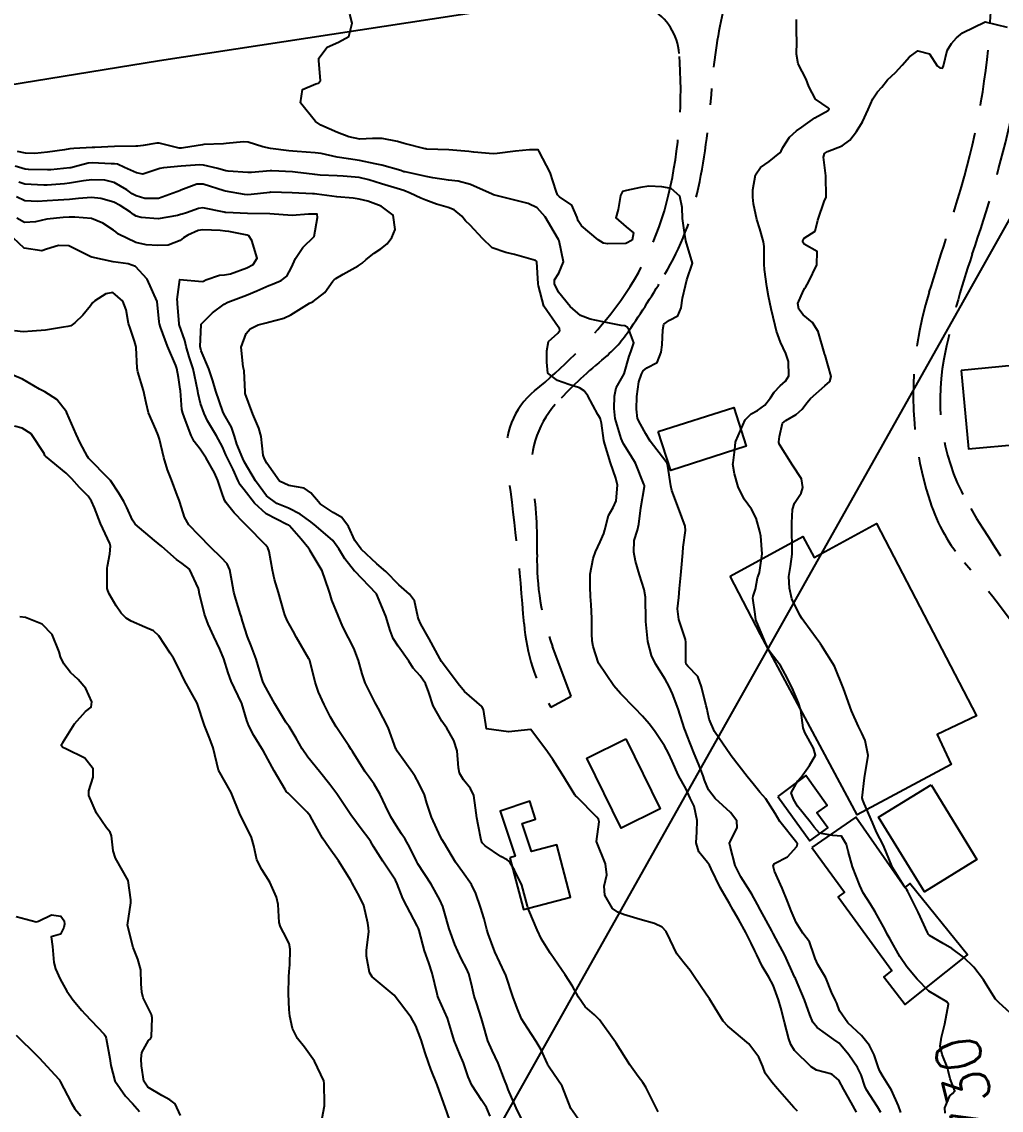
# Model space of a CAD drawing. Header units: metres. Extents: x 298520 to 308411, y 7433745 to 7450750.
# Drawn here: x 302261.6 to 302349.6, y 7441263.2 to 7441360.9 of the extents above; entities that cross this region are included whole.
import ezdxf
from ezdxf.enums import TextEntityAlignment as Align

# ---------------------------------------------------------------- set-up
doc = ezdxf.new("R2010")
doc.units = ezdxf.units.M
doc.header["$LTSCALE"] = 10
doc.linetypes.add('CONTINUO', pattern=[0])
doc.linetypes.add('DASHED', pattern=[0.75, 0.5, -0.25])
for name, color, linetype in [('Cotas', 45, 'Continuous'), ('Curvas de Nivel 1m', 11, 'Continuous'), ('Curvas de Nivel 5m', 15, 'Continuous'), ('Edificações', 30, 'Continuous'), ('TEXTO', 45, 'Continuous'), ('Vias Primárias', 230, 'Continuous'), ('Vias Secundárias', 230, 'DASHED')]:
    doc.layers.add(name, color=color, linetype=linetype)
doc.styles.add('Style-STANDARD', font='STANDARD.shx')

msp = doc.modelspace()

# ---------------------------------------------------------------- linework, layer by layer
at = {"layer": 'Curvas de Nivel 1m', "flags": 128}
for points, elevation in [([(302340.544, 7441263.034), (302340.329, 7441263.649), (302339.699, 7441265.043), (302338.975, 7441266.229), (302338.676, 7441266.75), (302338.551, 7441267.056), (302338.139, 7441268.207), (302337.72, 7441269.069), (302337.016, 7441269.955), (302335.793, 7441271.092), (302335.044, 7441272.174), (302334.791, 7441272.844), (302334.675, 7441273.106), (302334.321, 7441273.854), (302333.814, 7441275.119), (302333.555, 7441275.59), (302333.095, 7441276.318), (302332.849, 7441276.872), (302332.776, 7441277.125), (302332.339, 7441278.356), (302331.76, 7441279.14), (302331.137, 7441280.083), (302330.707, 7441281.154), (302330.409, 7441281.909), (302329.903, 7441283.163), (302329.196, 7441284.701), (302329.076, 7441285.172), (302329.205, 7441285.38), (302330.376, 7441285.994), (302331.221, 7441286.913), (302331.277, 7441287.149), (302331.265, 7441287.191), (302331.224, 7441287.244), (302329.683, 7441289.166), (302329.254, 7441289.886), (302328.422, 7441291.183), (302327.882, 7441291.794), (302327.286, 7441292.532), (302326.762, 7441293.205), (302325.311, 7441295.068), (302325.207, 7441295.221), (302324.927, 7441295.615), (302323.828, 7441297.235), (302323.354, 7441298.345), (302323.187, 7441299.068), (302323.154, 7441299.243), (302323.078, 7441299.533), (302322.666, 7441301.251), (302322.319, 7441302.173), (302321.411, 7441303.103), (302321.278, 7441303.271), (302321.231, 7441303.456), (302321.25, 7441305.272), (302321.201, 7441305.507), (302320.612, 7441307.279), (302320.508, 7441308.244), (302320.612, 7441309.279), (302320.692, 7441310.081), (302320.799, 7441311.277), (302320.857, 7441311.939), (302320.969, 7441313.276), (302321.019, 7441313.794), (302321.221, 7441315.273), (302321.171, 7441315.661), (302320.596, 7441317.28), (302319.998, 7441318.887), (302319.892, 7441319.287), (302319.63, 7441321.068), (302319.569, 7441321.291), (302319.465, 7441321.462), (302318.052, 7441323.306), (302317.659, 7441323.967), (302317.164, 7441324.814), (302316.898, 7441325.322), (302316.822, 7441326.187), (302316.835, 7441327.323), (302317.028, 7441328.632), (302317.265, 7441329.317), (302317.416, 7441329.626), (302317.731, 7441329.871), (302318.679, 7441330.361), (302319.037, 7441331.297), (302319.107, 7441331.949), (302319.175, 7441333.296), (302319.284, 7441333.788), (302319.782, 7441334.162), (302320.516, 7441334.553), (302320.814, 7441335.28), (302320.941, 7441336.144), (302321.209, 7441337.276), (302321.332, 7441337.771), (302321.843, 7441339.27), (302321.243, 7441341.276), (302321.121, 7441342.031), (302320.945, 7441343.279), (302320.92, 7441344.262), (302320.712, 7441345.282), (302319.923, 7441345.995), (302319.079, 7441346.145), (302317.926, 7441346.176), (302317.184, 7441346.061), (302315.92, 7441345.811), (302315.561, 7441345.701), (302315.372, 7441345.345), (302315.159, 7441344.089), (302314.953, 7441343.349), (302315.885, 7441342.53), (302316.542, 7441341.992), (302316.415, 7441341.332), (302315.869, 7441341.047), (302314.217, 7441341.007), (302313.869, 7441341.066), (302313.39, 7441341.365), (302311.885, 7441342.617), (302311.589, 7441343.083), (302311.489, 7441343.386), (302311.004, 7441344.493), (302309.911, 7441345.233), (302309.732, 7441345.412), (302309.602, 7441345.729), (302309.075, 7441347.419), (302308.093, 7441349.297), (302308.01, 7441349.43), (302307.963, 7441349.462), (302307.201, 7441349.441), (302305.962, 7441349.332), (302304.318, 7441349.118), (302303.959, 7441349.105), (302302.215, 7441349.243), (302301.961, 7441349.282), (302301.766, 7441349.308), (302299.962, 7441349.444), (302297.992, 7441349.52), (302297.963, 7441349.525), (302297.94, 7441349.528), (302297.85, 7441349.552), (302295.97, 7441350.033), (302295.363, 7441350.195), (302293.976, 7441350.479), (302293.119, 7441350.466), (302291.975, 7441350.411), (302290.982, 7441350.631), (302289.983, 7441351.007), (302288.481, 7441351.665), (302287.996, 7441351.982), (302286.667, 7441353.683), (302286.83, 7441354.877), (302288.03, 7441355.382), (302288.256, 7441355.442), (302288.439, 7441355.666), (302288.292, 7441357.435), (302288.31, 7441357.668), (302289.054, 7441358.679), (302290.077, 7441359.104), (302291.003, 7441359.636), (302291.292, 7441360.83), (302291.09, 7441361.635)], 729), ([(302351.037, 7441271.345), (302349.336, 7441272.927), (302349.056, 7441273.226), (302348.373, 7441274.247), (302347.953, 7441274.947), (302347.09, 7441276.088), (302346.186, 7441276.969), (302345.111, 7441277.772), (302344.34, 7441278.217), (302343.122, 7441278.92), (302343.035, 7441279.011), (302342.933, 7441279.204), (302342.092, 7441281.021), (302341.171, 7441282.874), (302341.083, 7441283.031), (302340.847, 7441283.363), (302339.81, 7441285.044), (302339.214, 7441286.484), (302338.968, 7441287.054), (302338.375, 7441288.204), (302338.01, 7441289.068), (302337.268, 7441290.775), (302337.124, 7441291.081), (302337.069, 7441291.288), (302337.293, 7441293.08), (302337.625, 7441295.075), (302337.333, 7441296.43), (302337.038, 7441297.083), (302336.751, 7441297.684), (302336.111, 7441299.093), (302335.393, 7441301.1), (302334.58, 7441303.108), (302333.431, 7441304.973), (302333.369, 7441305.057), (302333.326, 7441305.122), (302332.99, 7441305.577), (302331.841, 7441307.144), (302331.678, 7441307.359), (302331.468, 7441307.675), (302330.772, 7441309.157), (302330.544, 7441310.113), (302330.496, 7441311.16), (302330.644, 7441312.037), (302330.801, 7441313.157), (302330.804, 7441313.894), (302330.755, 7441315.158), (302330.748, 7441315.975), (302330.834, 7441317.157), (302330.998, 7441317.747), (302331.598, 7441318.639), (302331.759, 7441319.148), (302331.615, 7441319.926), (302330.835, 7441321.158), (302329.651, 7441323.007), (302329.601, 7441323.171), (302329.598, 7441323.226), (302329.658, 7441323.709), (302329.936, 7441324.902), (302330.237, 7441325.164), (302331.143, 7441325.693), (302331.688, 7441326.183), (302332.108, 7441326.733), (302332.432, 7441327.139), (302333.714, 7441328.271), (302334.177, 7441328.656), (302334.297, 7441329.114), (302333.742, 7441331.016), (302333.715, 7441331.093), (302333.706, 7441331.121), (302333.691, 7441331.173), (302333.124, 7441333.13), (302332.607, 7441333.964), (302331.788, 7441334.644), (302331.377, 7441335.154), (302331.292, 7441335.664), (302331.818, 7441336.836), (302331.94, 7441337.029), (302332.015, 7441337.147), (302332.261, 7441337.577), (302332.995, 7441339.133), (302333.046, 7441340.323), (302331.861, 7441340.971), (302331.756, 7441341.151), (302331.743, 7441341.273), (302331.868, 7441341.514), (302332.863, 7441342.15), (302333.091, 7441343.132), (302333.699, 7441344.912), (302333.823, 7441345.121), (302333.84, 7441345.195), (302333.804, 7441347.122), (302333.617, 7441348.783), (302333.699, 7441349.124), (302333.965, 7441349.305), (302335.27, 7441349.807), (302335.975, 7441350.323), (302336.575, 7441351.091), (302337.106, 7441351.974), (302337.616, 7441353.076), (302338.022, 7441354.023), (302338.45, 7441354.644), (302338.843, 7441355.062), (302339.361, 7441355.739), (302340.053, 7441356.399), (302340.377, 7441356.728), (302340.652, 7441357.044), (302341.317, 7441357.791), (302342.076, 7441358.352), (302343.113, 7441358.054), (302343.821, 7441357.004), (302344.06, 7441356.809), (302344.276, 7441356.782), (302344.374, 7441356.997), (302344.713, 7441358.357), (302345.081, 7441358.99), (302345.558, 7441359.516), (302346.093, 7441359.951), (302348.103, 7441360.95), (302350.098, 7441360.457)], 731), ([(302338.743, 7441263.053), (302338.441, 7441263.557), (302337.475, 7441265.072), (302337.307, 7441265.416), (302336.976, 7441266.41), (302336.657, 7441267.083), (302335.883, 7441268.202), (302335.173, 7441269.098), (302335.005, 7441269.254), (302334.527, 7441269.591), (302333.026, 7441270.663), (302332.647, 7441271.134), (302332.371, 7441271.805), (302331.894, 7441273.142), (302331.081, 7441275.055), (302331.039, 7441275.15), (302331.008, 7441275.226), (302330.146, 7441277.16), (302329.122, 7441279.043), (302329.076, 7441279.124), (302329.05, 7441279.171), (302328.951, 7441279.347), (302327.946, 7441281.188), (302327.674, 7441281.709), (302327.167, 7441282.634), (302326.825, 7441283.203), (302326.195, 7441284.202), (302325.687, 7441285.215), (302325.22, 7441286.933), (302325.173, 7441287.221), (302325.177, 7441287.267), (302325.224, 7441287.368), (302325.861, 7441288.589), (302325.833, 7441289.214), (302325.254, 7441289.976), (302323.876, 7441291.234), (302323.281, 7441292.018), (302322.917, 7441292.874), (302322.792, 7441293.248), (302322.396, 7441294.346), (302321.998, 7441295.26), (302321.338, 7441296.936), (302321.211, 7441297.271), (302321.137, 7441297.48), (302320.547, 7441299.278), (302320.049, 7441300.617), (302319.761, 7441301.286), (302319.4, 7441301.948), (302318.87, 7441302.758), (302318.53, 7441303.299), (302318.176, 7441304.058), (302317.832, 7441305.306), (302317.655, 7441307.113), (302317.65, 7441307.308), (302317.636, 7441309.154), (302317.627, 7441309.309), (302317.493, 7441309.982), (302317.081, 7441311.316), (302316.735, 7441312.532), (302316.592, 7441313.324), (302316.617, 7441314.398), (302316.902, 7441315.32), (302317.032, 7441315.846), (302317.209, 7441317.316), (302317.525, 7441319.234), (302317.526, 7441319.311), (302317.487, 7441319.43), (302316.723, 7441321.324), (302316.322, 7441322.012), (302315.65, 7441323.05), (302315.522, 7441323.341), (302315.452, 7441323.545), (302314.896, 7441325.348), (302314.798, 7441326.237), (302314.85, 7441327.349), (302314.981, 7441328.077), (302315.723, 7441329.34), (302316.151, 7441330.93), (302316.322, 7441331.331), (302316.569, 7441332.136), (302316.132, 7441333.335), (302315.982, 7441333.544), (302315.776, 7441333.655), (302315.43, 7441333.69), (302313.78, 7441334.02), (302312.649, 7441334.245), (302311.785, 7441334.593), (302310.858, 7441335.399), (302309.812, 7441336.661), (302309.454, 7441337.414), (302309.451, 7441337.79), (302309.833, 7441338.373), (302310.275, 7441339.404), (302309.871, 7441341.289), (302309.813, 7441341.411), (302309.729, 7441341.557), (302308.608, 7441343.423), (302307.901, 7441344.238), (302307.106, 7441344.643), (302305.908, 7441344.94), (302303.966, 7441345.426), (302303.913, 7441345.447), (302303.849, 7441345.481), (302301.925, 7441346.339), (302300.822, 7441346.624), (302299.931, 7441346.742), (302298.545, 7441346.933), (302297.935, 7441347.047), (302296.055, 7441347.465), (302295.942, 7441347.49), (302295.654, 7441347.583), (302293.948, 7441348.072), (302293.354, 7441348.201), (302291.952, 7441348.486), (302290.956, 7441348.638), (302289.954, 7441348.802), (302288.502, 7441349.12), (302287.958, 7441349.194), (302286.352, 7441349.293), (302285.959, 7441349.326), (302285.621, 7441349.357), (302283.961, 7441349.558), (302283.285, 7441349.727), (302281.969, 7441350.139), (302281.546, 7441350.17), (302279.967, 7441350.015), (302279.739, 7441349.999), (302277.965, 7441349.927), (302277.844, 7441349.912), (302277.289, 7441349.797), (302276.146, 7441349.623), (302275.961, 7441349.601), (302275.757, 7441349.61), (302274.799, 7441349.827), (302273.966, 7441350.037), (302273.76, 7441350.048), (302272.537, 7441349.854), (302272.045, 7441349.776), (302271.962, 7441349.775), (302271.879, 7441349.778), (302269.961, 7441349.745), (302268.195, 7441349.673), (302267.96, 7441349.665), (302266.306, 7441349.58), (302265.959, 7441349.533), (302265.48, 7441349.459), (302263.956, 7441349.252), (302262.808, 7441349.118), (302261.955, 7441349.157), (302261.26, 7441349.294)], 728), ([(302336.567, 7441263.084), (302336.084, 7441263.95), (302335.423, 7441265.095), (302334.971, 7441265.934), (302334.34, 7441266.473), (302332.98, 7441266.839), (302332.482, 7441267.135), (302330.998, 7441268.612), (302330.665, 7441269.153), (302330.499, 7441269.667), (302330.105, 7441271.159), (302329.771, 7441272.438), (302329.56, 7441273.165), (302329.073, 7441274.477), (302328.701, 7441275.176), (302328.096, 7441276.188), (302327.609, 7441277.192), (302327.452, 7441277.54), (302327.113, 7441278.254), (302326.625, 7441279.205), (302326.016, 7441280.335), (302325.506, 7441281.216), (302325.159, 7441281.789), (302324.338, 7441283.228), (302323.514, 7441284.921), (302323.363, 7441285.238), (302323.205, 7441285.489), (302322.399, 7441286.437), (302322.166, 7441287.256), (302322.223, 7441288.246), (302322.262, 7441289.255), (302321.992, 7441290.529), (302321.637, 7441291.265), (302321.523, 7441291.514), (302321.281, 7441292.057), (302320.602, 7441293.277), (302320.011, 7441294.578), (302319.682, 7441295.286), (302319.323, 7441295.942), (302318.437, 7441297.304), (302317.965, 7441297.927), (302317.356, 7441298.62), (302316.659, 7441299.327), (302315.383, 7441300.654), (302314.791, 7441301.346), (302313.413, 7441303.36), (302312.934, 7441304.873), (302312.838, 7441305.369), (302312.807, 7441306.005), (302312.812, 7441307.37), (302312.74, 7441308.636), (302312.687, 7441309.372), (302312.646, 7441310.223), (302312.664, 7441311.373), (302312.918, 7441312.761), (302313.136, 7441313.366), (302313.542, 7441314.258), (302313.886, 7441315.02), (302313.987, 7441315.356), (302314.308, 7441316.616), (302314.722, 7441317.349), (302314.994, 7441317.941), (302315.113, 7441319.345), (302314.97, 7441319.989), (302314.476, 7441321.352), (302313.967, 7441323.04), (302313.899, 7441323.358), (302313.668, 7441324.905), (302313.59, 7441325.279), (302313.548, 7441325.362), (302313.347, 7441325.696), (302312.451, 7441327.379), (302312.13, 7441327.806), (302311.71, 7441328.087), (302310.739, 7441328.374), (302309.716, 7441328.75), (302308.872, 7441329.419), (302308.767, 7441330.39), (302308.759, 7441331.42), (302308.922, 7441332.258), (302309.769, 7441332.991), (302309.936, 7441333.243), (302309.893, 7441333.409), (302309.775, 7441333.577), (302308.512, 7441335.423), (302308.012, 7441337.236), (302307.997, 7441337.428), (302307.866, 7441339.406), (302307.865, 7441339.43), (302307.844, 7441339.471), (302307.76, 7441339.515), (302305.852, 7441340.071), (302305.096, 7441340.226), (302303.861, 7441340.664), (302302.982, 7441341.489), (302301.885, 7441342.683), (302301.475, 7441343.093), (302301.141, 7441343.511), (302300.441, 7441344.065), (302299.9, 7441344.265), (302298.872, 7441344.572), (302297.907, 7441344.923), (302297.468, 7441345.116), (302296.502, 7441345.571), (302295.916, 7441345.793), (302295.622, 7441345.879), (302293.925, 7441346.385), (302292.776, 7441346.766), (302291.933, 7441346.969), (302290.486, 7441347.09), (302289.935, 7441347.113), (302288.42, 7441347.181), (302287.936, 7441347.227), (302286.18, 7441347.447), (302285.94, 7441347.467), (302284.095, 7441347.564), (302283.941, 7441347.562), (302282.259, 7441347.416), (302281.938, 7441347.407), (302280.168, 7441347.538), (302279.94, 7441347.581), (302279.224, 7441347.777), (302277.946, 7441348.084), (302277.631, 7441348.108), (302275.945, 7441347.994), (302274.355, 7441347.834), (302274.019, 7441347.762), (302273.941, 7441347.732), (302272.511, 7441347.277), (302271.936, 7441347.377), (302270.843, 7441347.877), (302270.212, 7441348.152), (302269.946, 7441348.184), (302269.649, 7441348.19), (302267.947, 7441348.278), (302267.605, 7441348.254), (302266.375, 7441347.926), (302266.033, 7441347.838), (302265.941, 7441347.821), (302264.236, 7441347.658), (302263.938, 7441347.646), (302262.243, 7441347.672), (302261.939, 7441347.715), (302261.035, 7441347.994)], 727), ([(302331.272, 7441263.147), (302330.938, 7441263.495), (302329.488, 7441265.165), (302328.969, 7441265.765), (302328.373, 7441266.576), (302328.164, 7441267.182), (302327.803, 7441268), (302327.002, 7441269.091), (302326.9, 7441269.201), (302325.026, 7441270.779), (302324.605, 7441271.224), (302323.873, 7441272.403), (302323.363, 7441273.237), (302323.059, 7441273.675), (302321.991, 7441275.256), (302321.625, 7441275.799), (302321.095, 7441276.454), (302320.425, 7441277.277), (302319.852, 7441278.546), (302319.476, 7441279.286), (302319.129, 7441279.687), (302318.429, 7441280.005), (302317.139, 7441280.367), (302315.662, 7441280.818), (302315.148, 7441281.013), (302314.653, 7441281.345), (302313.981, 7441282.535), (302313.922, 7441283.353), (302314.16, 7441284.379), (302314.03, 7441285.352), (302313.223, 7441287.36), (302313.466, 7441289.132), (302313.391, 7441289.359), (302313.246, 7441289.552), (302311.454, 7441291.387), (302311.355, 7441291.47), (302311.275, 7441291.565), (302310.146, 7441293.401), (302309.312, 7441294.713), (302308.821, 7441295.415), (302307.343, 7441297.43), (302305.34, 7441297.197), (302303.343, 7441297.48), (302303.093, 7441299.217), (302302.937, 7441299.486), (302301.383, 7441300.816), (302300.795, 7441301.516), (302299.412, 7441303.396), (302299.318, 7441303.531), (302299.158, 7441303.792), (302298.192, 7441305.543), (302297.456, 7441306.886), (302297.253, 7441307.346), (302297.202, 7441307.554), (302296.873, 7441308.955), (302296.429, 7441309.566), (302295.495, 7441310.391), (302294.302, 7441311.592), (302293.52, 7441312.301), (302292.099, 7441313.614), (302291.544, 7441314.37), (302290.951, 7441315.629), (302290.379, 7441316.446), (302289.576, 7441316.911), (302288.425, 7441317.662), (302287.593, 7441318.665), (302286.988, 7441319.07), (302285.599, 7441319.33), (302284.78, 7441319.708), (302283.627, 7441321.319), (302283.431, 7441321.722), (302283.314, 7441322.046), (302283.131, 7441323.725), (302282.916, 7441324.472), (302282.382, 7441325.733), (302281.701, 7441327.585), (302281.683, 7441327.74), (302281.598, 7441329.618), (302281.575, 7441329.742), (302281.493, 7441329.977), (302281.325, 7441331.746), (302281.765, 7441332.979), (302282.133, 7441333.373), (302282.843, 7441333.729), (302283.563, 7441333.934), (302283.776, 7441333.983), (302285.145, 7441334.34), (302285.782, 7441334.635), (302287.461, 7441335.675), (302287.682, 7441335.784), (302287.795, 7441335.841), (302288.836, 7441336.631), (302289.571, 7441337.653), (302289.681, 7441337.794), (302289.825, 7441337.904), (302290.481, 7441338.292), (302291.837, 7441339.043), (302292.181, 7441339.275), (302292.547, 7441339.613), (302293.27, 7441340.187), (302293.857, 7441340.565), (302294.437, 7441341.022), (302294.867, 7441341.59), (302295.155, 7441342.312), (302294.986, 7441343.589), (302293.901, 7441344.408), (302292.688, 7441344.829), (302291.907, 7441345.027), (302291.384, 7441345.104), (302289.909, 7441345.237), (302288.112, 7441345.467), (302287.911, 7441345.488), (302287.733, 7441345.494), (302285.912, 7441345.601), (302283.991, 7441345.64), (302283.912, 7441345.636), (302282.213, 7441345.434), (302281.91, 7441345.423), (302281.614, 7441345.449), (302279.913, 7441345.742), (302279.811, 7441345.771), (302277.922, 7441346.369), (302277.343, 7441346.374), (302275.913, 7441345.836), (302275.897, 7441345.826), (302275.867, 7441345.811), (302273.905, 7441345.079), (302272.677, 7441345.08), (302271.907, 7441345.317), (302271.551, 7441345.507), (302271.059, 7441345.873), (302269.922, 7441346.527), (302269.087, 7441346.737), (302267.926, 7441346.753), (302267.181, 7441346.66), (302265.921, 7441346.452), (302265.459, 7441346.397), (302263.918, 7441346.276), (302263.612, 7441346.269), (302261.919, 7441346.38), (302261.361, 7441346.549)], 726), ([(302311.748, 7441262.205), (302310.933, 7441263.39), (302310.148, 7441265.398), (302308.98, 7441267.099), (302308.869, 7441267.299), (302308.823, 7441267.412), (302308.252, 7441268.677), (302307.822, 7441269.428), (302307.02, 7441270.597), (302306.503, 7441271.445), (302306.098, 7441272.394), (302305.73, 7441273.453), (302305.081, 7441275.354), (302305.041, 7441275.46), (302305.008, 7441275.536), (302304.101, 7441277.47), (302303.507, 7441279.088), (302303.389, 7441279.477), (302303.137, 7441280.424), (302302.818, 7441281.485), (302302.386, 7441282.712), (302302.002, 7441283.498), (302301.19, 7441284.652), (302300.567, 7441285.516), (302299.567, 7441287.179), (302299.358, 7441287.529), (302299.225, 7441287.77), (302298.407, 7441289.538), (302297.994, 7441290.81), (302297.773, 7441291.545), (302297.283, 7441292.593), (302296.937, 7441293.203), (302296.706, 7441293.559), (302295.322, 7441295.486), (302295.262, 7441295.581), (302295.213, 7441295.692), (302294.517, 7441297.588), (302293.633, 7441299.325), (302293.474, 7441299.599), (302293.366, 7441299.803), (302292.465, 7441301.614), (302292.195, 7441302.412), (302291.867, 7441303.623), (302291.429, 7441304.72), (302290.97, 7441305.635), (302290.468, 7441306.625), (302290.025, 7441307.644), (302289.477, 7441309.035), (302289.274, 7441309.652), (302289.203, 7441309.937), (302288.602, 7441311.659), (302287.531, 7441313.471), (302287.457, 7441313.596), (302287.409, 7441313.672), (302286.716, 7441314.512), (302285.669, 7441315.698), (302285.614, 7441315.75), (302285.564, 7441315.773), (302285.439, 7441315.826), (302283.574, 7441316.791), (302282.535, 7441317.73), (302281.595, 7441318.923), (302281.243, 7441319.389), (302281.06, 7441319.748), (302280.61, 7441320.763), (302280.103, 7441321.763), (302279.957, 7441322.086), (302279.643, 7441322.804), (302279.112, 7441323.775), (302278.318, 7441325.139), (302277.994, 7441325.787), (302277.692, 7441326.683), (302277.481, 7441327.574), (302277.434, 7441327.794), (302277.145, 7441329.226), (302277.012, 7441329.801), (302276.667, 7441330.878), (302276.392, 7441331.81), (302276.269, 7441332.323), (302275.772, 7441333.774), (302275.762, 7441333.82), (302275.625, 7441335.646), (302275.605, 7441335.813), (302275.597, 7441336.012), (302275.823, 7441337.81), (302277.82, 7441337.627), (302277.942, 7441337.668), (302278.165, 7441337.787), (302279.395, 7441338.206), (302279.827, 7441338.221), (302280.378, 7441338.311), (302281.834, 7441338.858), (302282.409, 7441339.162), (302282.751, 7441339.731), (302282.286, 7441341.317), (302282.03, 7441341.738), (302281.874, 7441341.804), (302280.218, 7441342.107), (302279.877, 7441342.155), (302279.451, 7441342.201), (302277.878, 7441342.266), (302277.471, 7441342.2), (302276.528, 7441341.803), (302276.139, 7441341.538), (302275.866, 7441341.325), (302274.782, 7441340.903), (302273.858, 7441340.874), (302272.792, 7441340.918), (302271.862, 7441341.119), (302270.32, 7441341.883), (302270.065, 7441342.078), (302269.876, 7441342.241), (302268.911, 7441342.871), (302267.887, 7441343.302), (302266.392, 7441343.42), (302265.888, 7441343.41), (302265.338, 7441343.389), (302263.886, 7441343.226), (302262.859, 7441342.995), (302261.882, 7441342.921), (302261.2, 7441343.304)], 724), ([(302306.915, 7441261.614), (302306.021, 7441263.449), (302305.306, 7441265.108), (302305.167, 7441265.458), (302304.968, 7441265.986), (302304.386, 7441267.466), (302303.863, 7441268.603), (302303.485, 7441269.475), (302303.027, 7441271.069), (302302.917, 7441271.482), (302302.453, 7441272.895), (302302.255, 7441273.492), (302302.004, 7441274.561), (302301.759, 7441275.5), (302301.55, 7441275.965), (302301.096, 7441276.818), (302300.768, 7441277.513), (302300.51, 7441278.115), (302300.009, 7441279.521), (302299.547, 7441281.126), (302299.422, 7441281.527), (302299.159, 7441282.144), (302298.371, 7441283.538), (302297.2, 7441285.347), (302297.091, 7441285.552), (302296.482, 7441286.828), (302296.049, 7441287.568), (302295.723, 7441288.067), (302295.235, 7441288.806), (302294.764, 7441289.585), (302294.272, 7441290.576), (302293.794, 7441291.595), (302293.282, 7441292.502), (302292.821, 7441293.14), (302292.46, 7441293.612), (302291.32, 7441295.443), (302291.215, 7441295.631), (302291, 7441295.96), (302289.866, 7441297.645), (302289.352, 7441298.52), (302288.771, 7441299.656), (302288.267, 7441300.774), (302287.972, 7441301.664), (302287.478, 7441303.604), (302287.456, 7441303.67), (302287.414, 7441303.749), (302286.305, 7441305.687), (302285.994, 7441306.237), (302285.458, 7441307.193), (302285.245, 7441307.702), (302285.163, 7441308.006), (302284.691, 7441309.708), (302284.331, 7441310.881), (302284.135, 7441311.714), (302283.84, 7441313.406), (302283.723, 7441313.718), (302283.537, 7441313.976), (302281.816, 7441315.737), (302281.565, 7441315.982), (302280.69, 7441316.869), (302279.976, 7441317.764), (302279.835, 7441318.016), (302279.592, 7441318.681), (302279.238, 7441319.774), (302278.932, 7441320.458), (302278.197, 7441321.784), (302277.641, 7441322.571), (302277.106, 7441323.257), (302276.828, 7441323.802), (302276.337, 7441325.146), (302276.078, 7441325.814), (302276.003, 7441326.132), (302275.877, 7441327.817), (302275.863, 7441327.976), (302275.715, 7441329.007), (302275.555, 7441329.822), (302275.455, 7441330.095), (302274.705, 7441331.83), (302274.083, 7441333.523), (302273.986, 7441333.838), (302273.957, 7441334.019), (302273.793, 7441335.84), (302272.877, 7441337.849), (302271.834, 7441338.99), (302271.195, 7441339.228), (302269.838, 7441339.387), (302267.922, 7441339.829), (302267.842, 7441339.85), (302267.706, 7441339.911), (302265.856, 7441340.835), (302264.926, 7441340.875), (302263.851, 7441340.523), (302263.43, 7441340.384), (302261.853, 7441340.634), (302260.389, 7441342.002)], 723), ([(302303.694, 7441262.703), (302303.354, 7441263.476), (302302.942, 7441264.112), (302302.038, 7441265.494), (302301.71, 7441266.238), (302301.278, 7441267.506), (302301.195, 7441267.717), (302300.99, 7441268.175), (302300.445, 7441269.516), (302300.209, 7441270.324), (302299.862, 7441271.522), (302299.051, 7441273.305), (302298.974, 7441273.453), (302298.945, 7441273.532), (302298.91, 7441273.677), (302298.487, 7441275.536), (302298.169, 7441276.462), (302297.788, 7441277.543), (302297.296, 7441279.373), (302297.236, 7441279.549), (302297.127, 7441279.81), (302296.195, 7441281.564), (302295.847, 7441282.257), (302295.336, 7441283.578), (302295.178, 7441283.891), (302294.038, 7441285.592), (302293.216, 7441286.927), (302292.959, 7441287.343), (302292.774, 7441287.607), (302292.11, 7441288.495), (302291.277, 7441289.629), (302291.244, 7441289.676), (302289.908, 7441291.644), (302289.281, 7441292.494), (302288.349, 7441293.659), (302287.312, 7441294.934), (302286.807, 7441295.678), (302286.278, 7441296.632), (302285.622, 7441297.696), (302285.502, 7441297.855), (302285.347, 7441298.073), (302284.363, 7441299.71), (302283.389, 7441301.456), (302283.265, 7441301.721), (302283.201, 7441301.915), (302282.688, 7441303.727), (302282.222, 7441304.941), (302281.906, 7441305.735), (302281.457, 7441307.135), (302281.321, 7441307.601), (302281.277, 7441307.743), (302280.852, 7441309.124), (302280.68, 7441309.752), (302280.5, 7441310.753), (302280.3, 7441311.758), (302280.061, 7441312.304), (302279.524, 7441312.871), (302278.562, 7441313.78), (302277.549, 7441314.845), (302276.628, 7441315.804), (302276.235, 7441316.475), (302275.836, 7441317.816), (302275.769, 7441318.002), (302275.589, 7441318.446), (302275.062, 7441319.825), (302274.712, 7441320.734), (302274.383, 7441321.832), (302274.004, 7441323.482), (302273.881, 7441323.838), (302273.661, 7441324.353), (302273.004, 7441325.847), (302272.813, 7441326.728), (302272.573, 7441327.851), (302272.052, 7441329.524), (302271.985, 7441329.857), (302271.887, 7441331.722), (302271.867, 7441331.859), (302271.757, 7441332.276), (302271.353, 7441333.451), (302271.228, 7441333.868), (302271.006, 7441335.093), (302270.713, 7441335.876), (302269.804, 7441336.633), (302269.165, 7441336.534), (302268.195, 7441335.906), (302267.978, 7441335.721), (302267.788, 7441335.461), (302267.101, 7441334.596), (302266.384, 7441333.924), (302266.032, 7441333.666), (302265.769, 7441333.583), (302265.37, 7441333.537), (302263.766, 7441333.27), (302262.57, 7441333.167), (302261.764, 7441333.123), (302260.985, 7441333.211)], 722), ([(302300.037, 7441262.404), (302299.649, 7441263.523), (302298.961, 7441265.422), (302298.918, 7441265.531), (302298.366, 7441266.928), (302298.134, 7441267.543), (302297.839, 7441268.395), (302297.496, 7441269.553), (302297.022, 7441270.833), (302296.594, 7441271.564), (302295.053, 7441273.58), (302293.077, 7441275.204), (302292.852, 7441275.603), (302292.576, 7441277.086), (302292.586, 7441277.608), (302292.774, 7441279.259), (302292.772, 7441279.605), (302292.709, 7441280.027), (302292.344, 7441281.612), (302291.96, 7441282.417), (302291.3, 7441283.628), (302291.176, 7441283.862), (302290.051, 7441285.642), (302289.214, 7441286.795), (302288.625, 7441287.656), (302287.879, 7441289.021), (302287.519, 7441289.667), (302287.248, 7441290.007), (302285.538, 7441291.696), (302285.411, 7441291.835), (302285.276, 7441292.027), (302284.292, 7441293.71), (302283.319, 7441295.469), (302283.17, 7441295.722), (302282.471, 7441296.87), (302282.024, 7441297.74), (302281.84, 7441298.235), (302281.386, 7441299.74), (302281.364, 7441299.799), (302280.442, 7441301.754), (302280.162, 7441302.52), (302279.774, 7441303.765), (302279.426, 7441304.639), (302278.882, 7441305.776), (302278.365, 7441306.87), (302278.024, 7441307.784), (302277.564, 7441309.708), (302277.548, 7441309.789), (302277.487, 7441310.078), (302276.678, 7441311.803), (302276.028, 7441312.323), (302275.522, 7441312.684), (302274.206, 7441313.833), (302273.541, 7441314.381), (302271.817, 7441315.857), (302271.567, 7441316.219), (302271.071, 7441317.36), (302270.795, 7441317.872), (302270.332, 7441318.621), (302269.602, 7441319.76), (302269.489, 7441319.891), (302267.631, 7441321.781), (302267.529, 7441321.912), (302266.875, 7441323.151), (302266.513, 7441323.921), (302265.682, 7441325.85), (302265.644, 7441325.931), (302264.789, 7441327.038), (302263.701, 7441327.736), (302263.215, 7441327.965), (302261.712, 7441328.859), (302260.925, 7441329.202)], 721), ([(302275.887, 7441262.77), (302275.407, 7441263.813), (302274.938, 7441264.171), (302274.215, 7441264.556), (302272.955, 7441265.304), (302272.576, 7441265.846), (302272.369, 7441267.241), (302272.354, 7441267.849), (302272.419, 7441268.421), (302273.008, 7441269.491), (302273.181, 7441269.667), (302273.266, 7441269.837), (302273.334, 7441271.532), (302273.281, 7441271.838), (302273.038, 7441272.312), (302272.543, 7441273.343), (302272.399, 7441273.85), (302272.339, 7441274.575), (302272.327, 7441275.851), (302272.041, 7441276.804), (302271.638, 7441277.862), (302271.133, 7441279.87), (302271.415, 7441281.866), (302271.418, 7441282.128), (302271.173, 7441283.87), (302270.058, 7441285.877), (302269.848, 7441286.519), (302269.701, 7441287.883), (302269.557, 7441288.216), (302269.23, 7441288.603), (302268.337, 7441289.899), (302267.666, 7441291.507), (302267.653, 7441291.906), (302268.039, 7441293.149), (302268.035, 7441293.903), (302267.307, 7441294.859), (302265.574, 7441295.681), (302265.321, 7441295.806), (302265.198, 7441295.941), (302265.197, 7441296.068), (302265.326, 7441296.265), (302266.353, 7441297.925), (302267.354, 7441299.04), (302267.853, 7441299.41), (302267.911, 7441299.905), (302267.381, 7441301.111), (302266.691, 7441301.921), (302265.996, 7441302.528), (302265.407, 7441303.308), (302265.119, 7441303.943), (302264.986, 7441304.378), (302264.36, 7441305.951), (302263.452, 7441306.888), (302261.967, 7441307.466), (302261.458, 7441307.535)], 719), ([(302261.139, 7441280.623), (302262.936, 7441280.16), (302263.135, 7441280.213), (302264.296, 7441280.794), (302265.14, 7441280.672), (302265.434, 7441280.233), (302265.46, 7441279.935), (302265.416, 7441279.648), (302265.119, 7441279.039), (302264.259, 7441278.805), (302264.387, 7441277.947), (302264.518, 7441276.516), (302264.656, 7441275.944), (302265.069, 7441275.016), (302265.675, 7441273.931), (302266.251, 7441273.128), (302267.036, 7441272.2), (302267.288, 7441271.907), (302269.015, 7441270.061), (302269.149, 7441269.889), (302269.209, 7441269.689), (302269.539, 7441267.884), (302269.613, 7441267.247), (302269.989, 7441265.88), (302270.942, 7441264.503), (302271.579, 7441263.86), (302272.203, 7441263.128)], 719)]:
    msp.add_lwpolyline(points, dxfattribs=dict(at, elevation=elevation))
at = {"layer": 'Curvas de Nivel 5m', "flags": 128}
for points, elevation in [([(302344.529, 7441262.986), (302344.482, 7441263.445), (302344.956, 7441264.543), (302345.18, 7441264.757), (302345.396, 7441264.976), (302344.974, 7441266.056), (302344.807, 7441266.808), (302344.761, 7441266.983), (302344.249, 7441268.245), (302344.066, 7441268.994), (302344.191, 7441269.816), (302344.506, 7441270.988), (302344.819, 7441272.752), (302344.677, 7441272.986), (302343.067, 7441273.946), (302342.001, 7441275.021), (302341.094, 7441276.117), (302340.468, 7441277.036), (302339.576, 7441278.588), (302339.326, 7441279.048), (302339.129, 7441279.446), (302338.245, 7441281.064), (302337.816, 7441281.726), (302337.17, 7441282.762), (302337.001, 7441283.082), (302336.857, 7441283.402), (302336.215, 7441285.09), (302335.819, 7441286.489), (302335.657, 7441287.096), (302335.23, 7441287.858), (302334.43, 7441287.909), (302333.233, 7441288.106), (302332.762, 7441288.651), (302332.401, 7441289.133), (302331.264, 7441290.552), (302330.903, 7441291.154), (302330.701, 7441291.734), (302331.289, 7441292.802), (302331.589, 7441293.146), (302332.359, 7441294.19), (302332.877, 7441295.127), (302332.721, 7441295.73), (302331.927, 7441297.141), (302331.781, 7441297.577), (302331.558, 7441299.147), (302331.373, 7441299.822), (302330.783, 7441301.156), (302330.169, 7441302.399), (302329.738, 7441303.167), (302329.417, 7441303.597), (302328.73, 7441304.485), (302328.399, 7441305.186), (302327.616, 7441307.042), (302327.539, 7441307.199), (302327.527, 7441307.263), (302327.469, 7441307.767), (302327.258, 7441309.202), (302327.292, 7441309.396), (302327.495, 7441310.027), (302327.679, 7441311.029), (302327.726, 7441311.197), (302327.844, 7441311.523), (302328.098, 7441313.184), (302327.973, 7441314.761), (302327.893, 7441315.187), (302327.571, 7441316.386), (302327.142, 7441317.197), (302326.484, 7441318.099), (302325.945, 7441319.215), (302325.62, 7441320.383), (302325.479, 7441321.222), (302325.487, 7441321.369), (302325.646, 7441322.557), (302325.711, 7441323.219), (302325.731, 7441323.296), (302326.562, 7441325.207), (302327.116, 7441325.764), (302327.686, 7441326.057), (302328.35, 7441326.527), (302328.857, 7441327.178), (302329.182, 7441327.702), (302329.714, 7441328.27), (302330.194, 7441328.69), (302330.493, 7441329.162), (302330.449, 7441330.449), (302330.213, 7441331.165), (302329.758, 7441332.194), (302329.391, 7441333.174), (302329.256, 7441333.697), (302328.911, 7441335.179), (302328.667, 7441336.325), (302328.524, 7441337.183), (302328.317, 7441338.706), (302328.286, 7441339.186), (302328.279, 7441340.766), (302328.229, 7441341.186), (302327.881, 7441342.365), (302327.625, 7441343.194), (302327.311, 7441344.603), (302327.259, 7441345.2), (302327.262, 7441345.861), (302327.495, 7441347.197), (302327.95, 7441347.867), (302328.737, 7441348.4), (302329.68, 7441349.173), (302329.804, 7441349.332), (302329.968, 7441349.672), (302330.539, 7441350.602), (302331.169, 7441351.158), (302331.666, 7441351.475), (302331.992, 7441351.728), (302332.816, 7441352.322), (302334.011, 7441352.975), (302334.097, 7441353.034), (302334.116, 7441353.119), (302334.014, 7441353.211), (302332.872, 7441353.987), (302332.285, 7441355.146), (302332.043, 7441355.792), (302331.327, 7441357.157), (302331.179, 7441358.052), (302331.21, 7441359.159), (302331.188, 7441360.063), (302331.193, 7441361.159)], 730), ([(302318.752, 7441263.114), (302318.668, 7441263.294), (302318.417, 7441263.821), (302317.64, 7441265.31), (302317.378, 7441265.725), (302316.972, 7441266.259), (302316.231, 7441267.328), (302315.002, 7441269.249), (302314.94, 7441269.341), (302314.773, 7441269.576), (302313.484, 7441271.355), (302313.037, 7441271.794), (302312.197, 7441272.525), (302311.617, 7441273.382), (302311.068, 7441274.374), (302310.417, 7441275.397), (302309.102, 7441277.316), (302309.062, 7441277.37), (302309.03, 7441277.411), (302308.292, 7441278.6), (302307.891, 7441279.428), (302307.149, 7441281.192), (302307.068, 7441281.441), (302307.041, 7441281.554), (302306.511, 7441283.447), (302305.868, 7441284.778), (302305.475, 7441285.457), (302305.357, 7441285.611), (302305.205, 7441285.716), (302304.65, 7441286.024), (302303.218, 7441286.963), (302302.969, 7441287.233), (302302.858, 7441287.485), (302302.606, 7441288.859), (302302.487, 7441289.491), (302302.356, 7441290.394), (302302.202, 7441291.496), (302301.904, 7441292.125), (302301.287, 7441292.887), (302300.93, 7441293.514), (302300.824, 7441293.991), (302300.733, 7441295.516), (302300.409, 7441296.443), (302299.779, 7441297.526), (302299.349, 7441298.171), (302298.559, 7441299.538), (302298.187, 7441300.735), (302297.872, 7441301.545), (302297.4, 7441302.232), (302296.782, 7441302.935), (302296.37, 7441303.566), (302295.433, 7441304.891), (302294.984, 7441305.585), (302294.718, 7441306.319), (302294.317, 7441307.591), (302293.483, 7441309.6), (302291.536, 7441311.62), (302291.513, 7441311.646), (302290.621, 7441312.731), (302290.095, 7441313.642), (302289.544, 7441314.394), (302288.07, 7441315.665), (302287.567, 7441316.064), (302286.632, 7441316.743), (302285.579, 7441317.28), (302284.53, 7441317.711), (302283.59, 7441318.388), (302282.605, 7441319.73), (302281.628, 7441321.426), (302281.476, 7441321.742), (302280.939, 7441323.043), (302280.718, 7441323.754), (302280.457, 7441324.554), (302279.772, 7441325.769), (302279.676, 7441325.955), (302279.046, 7441327.777), (302278.783, 7441328.708), (302278.44, 7441329.783), (302277.747, 7441331.395), (302277.659, 7441331.791), (302277.737, 7441333.755), (302277.744, 7441333.79), (302277.773, 7441333.839), (302278.752, 7441334.811), (302279.791, 7441335.587), (302280.137, 7441335.765), (302281.326, 7441336.221), (302281.803, 7441336.408), (302282.739, 7441336.8), (302283.816, 7441337.264), (302284.14, 7441337.395), (302284.93, 7441337.709), (302285.419, 7441338.112), (302285.835, 7441338.881), (302286.21, 7441339.694), (302286.868, 7441340.674), (302287.873, 7441341.67), (302288.185, 7441343.372), (302288.16, 7441343.667), (302287.893, 7441343.69), (302287.36, 7441343.678), (302285.892, 7441343.567), (302283.893, 7441343.72), (302281.893, 7441343.74), (302279.947, 7441343.823), (302279.894, 7441343.832), (302279.805, 7441343.86), (302277.897, 7441344.248), (302277.496, 7441344.195), (302276.416, 7441343.805), (302276.026, 7441343.675), (302275.891, 7441343.637), (302275.627, 7441343.55), (302273.887, 7441343.251), (302272.355, 7441343.388), (302271.889, 7441343.496), (302271.669, 7441343.642), (302271.384, 7441343.868), (302270.478, 7441344.46), (302269.902, 7441344.763), (302268.725, 7441345.082), (302267.905, 7441345.161), (302266.735, 7441345.092), (302265.904, 7441345.007), (302264.888, 7441344.93), (302263.902, 7441344.875), (302263.048, 7441344.822), (302261.902, 7441344.864), (302261.158, 7441345.243)], 725), ([(302288.524, 7441262.046), (302288.804, 7441263.651), (302288.812, 7441263.774), (302288.784, 7441265.652), (302288.744, 7441265.873), (302287.92, 7441267.661), (302287.001, 7441268.903), (302286.37, 7441269.68), (302285.929, 7441270.594), (302285.687, 7441271.69), (302285.627, 7441272.279), (302285.569, 7441273.692), (302285.594, 7441275.173), (302285.642, 7441275.692), (302285.687, 7441276.289), (302285.713, 7441277.691), (302285.623, 7441278.207), (302285.118, 7441279.21), (302284.854, 7441279.703), (302284.743, 7441280.089), (302284.644, 7441281.705), (302284.508, 7441282.358), (302283.908, 7441283.713), (302283.19, 7441284.845), (302282.73, 7441285.727), (302282.453, 7441286.969), (302282.259, 7441287.734), (302281.917, 7441288.427), (302281.243, 7441289.75), (302280.437, 7441291.758), (302279.293, 7441293.77), (302278.81, 7441295.775), (302278.529, 7441296.58), (302278.035, 7441297.783), (302277.363, 7441299.79), (302276.255, 7441301.807), (302275.97, 7441302.383), (302275.41, 7441303.544), (302275.253, 7441303.822), (302274.968, 7441304.276), (302273.946, 7441305.835), (302273.447, 7441306.265), (302272.687, 7441306.611), (302271.456, 7441307.149), (302271.009, 7441307.417), (302270.564, 7441307.873), (302270.109, 7441308.52), (302269.48, 7441309.596), (302269.348, 7441309.891), (302269.309, 7441310.069), (302269.311, 7441311.892), (302269.329, 7441312.078), (302269.526, 7441313.173), (302269.586, 7441313.889), (302269.536, 7441314.101), (302268.696, 7441315.899), (302268.175, 7441317.306), (302267.89, 7441317.907), (302267.587, 7441318.36), (302266.822, 7441319.148), (302266.112, 7441319.932), (302265.61, 7441320.416), (302263.749, 7441321.959), (302263.701, 7441322.026), (302263.635, 7441322.189), (302262.463, 7441323.972), (302261.66, 7441324.48), (302260.993, 7441324.661)], 720), ([(302261.144, 7441269.988), (302262.986, 7441268.159), (302263.183, 7441267.958), (302264.964, 7441266.043), (302265.008, 7441265.984), (302265.022, 7441265.939), (302265.068, 7441265.832), (302266.074, 7441263.923), (302266.386, 7441263.377), (302266.921, 7441262.735)], 720)]:
    msp.add_lwpolyline(points, dxfattribs=dict(at, elevation=elevation))
at = {"layer": 'Edificações'}
for points in [[(302345.956, 7441329.636), (302346.629, 7441322.604), (302351.255, 7441323.046), (302350.582, 7441330.079)], [(302318.775, 7441324.162), (302325.544, 7441326.337), (302326.668, 7441322.839), (302319.899, 7441320.664)], [(302325.219, 7441311.186), (302331.738, 7441314.736), (302332.759, 7441312.86), (302338.352, 7441315.906), (302347.324, 7441298.64), (302343.796, 7441296.96), (302345.074, 7441294.277), (302336.641, 7441289.771), (302327.953, 7441305.958)], [(302315.868, 7441296.568), (302318.947, 7441290.298), (302315.436, 7441288.573), (302312.356, 7441294.843)], [(302329.508, 7441291.413), (302332.378, 7441287.42), (302333.989, 7441288.578), (302333.006, 7441289.946), (302333.932, 7441290.612), (302332.01, 7441293.286)], [(302343.255, 7441292.441), (302347.378, 7441285.744), (302342.674, 7441282.848), (302338.551, 7441289.544)], [(302305.452, 7441285.901), (302306.664, 7441281.254), (302310.885, 7441282.355), (302309.659, 7441287.055), (302307.386, 7441286.462), (302306.548, 7441288.982), (302307.758, 7441289.384), (302307.227, 7441290.98), (302304.588, 7441290.102), (302305.931, 7441286.062)], [(302332.55, 7441286.841), (302335.479, 7441282.821), (302334.912, 7441282.408), (302339.744, 7441275.778), (302339.021, 7441275.225), (302340.929, 7441272.739), (302346.53, 7441277.202), (302341.35, 7441283.587), (302340.903, 7441283.224), (302336.515, 7441289.558)]]:
    msp.add_lwpolyline(points, close=True, dxfattribs=at)
at = {"layer": 'TEXTO', "linetype": 'CONTINUO'}
msp.add_polyline3d([(302282.286, 7441222.245, 0), (302388.496, 7441411.119, 0)], dxfattribs=at)
at = {"layer": 'Vias Primárias'}
msp.add_lwpolyline([(302316.477, 7441363.977), (302273.99, 7441357.439), (302241.765, 7441352.204), (302209.478, 7441347.291), (302186.412, 7441344.111, 0.013073), (302180.134, 7441343.142, -0.023637), (302176.134, 7441342.61, -0.004615), (302155.973, 7441341.082, -0.014285), (302144.913, 7441340.663, 0.000023), (302135.07, 7441340.572, -0.023748), (302117.976, 7441341.223, -0.012059), (302107.636, 7441342.363, -0.011347), (302091.782, 7441344.865, -0.024932), (302075.589, 7441348.64), (302065.521, 7441351.524), (302059.384, 7441353.397, -0.030623), (302054.074, 7441355.104, 0.020469), (302041.001, 7441359.603, 0.005331), (302029.597, 7441362.88, 0.032396)], format="xyb", dxfattribs=at)
at = {"layer": 'Vias Secundárias'}
msp.add_lwpolyline([(302374.566, 7441249.95), (302374.28, 7441255.146), (302374.089, 7441257.154, -0.009253), (302373.471, 7441265.231, 0.100458), (302370.504, 7441276.469, -0.005722), (302363.074, 7441291.969, 0.052942), (302355.984, 7441303.762, -0.024985), (302346.82, 7441317.242, -0.187003), (302344.415, 7441330.653, -0.0355), (302346.956, 7441340.078, 0.027398), (302350.496, 7441352.414, -0.011831), (302351.013, 7441354.452, -0.040275), (302353.25, 7441360.532, -0.000162), (302356.24, 7441366.995, -0.16909), (302359.015, 7441369.864, -17.768165)], format="xyb", dxfattribs=at)
at = {"layer": 'Vias Secundárias', "elevation": 742.458}
for points in [[(302345.337, 7441368.239), (302346.713, 7441366.728, -0.200676), (302348.604, 7441361.419, -0.057857), (302345.991, 7441346.138, -0.005747), (302343.102, 7441336.681, 0.15734), (302343.181, 7441317.846, 0.09944), (302346.274, 7441312.374, -0.043765), (302355.536, 7441299.544, -0.021645), (302361.186, 7441289.066, -0.018769), (302367.843, 7441273.904, -0.099603), (302370.192, 7441260.817, 0.08259), (302370.855, 7441256.239, -0.155576), (302370.855, 7441249.95, 1.368479)], [(302315.219, 7441363.784), (302318.075, 7441362.149, -0.247493), (302320.651, 7441358.091, -0.077808), (302319.701, 7441345.42, -0.111376), (302314.511, 7441334.731, -0.053277), (302307.669, 7441327.818, 0.261949), (302305.173, 7441321.465, -0.015879), (302306.728, 7441306.89, 0.118197), (302309.114, 7441299.435), (302310.945, 7441300.424), (302309.272, 7441304.876, -0.097338), (302307.893, 7441313.138, 0.04547), (302307.485, 7441319.695, -0.224369), (302309.527, 7441326.579, -0.039466), (302313.702, 7441330.563, 0.072306), (302316.125, 7441333.201, 0.015749), (302319.367, 7441338.287, 0.083202), (302322.38, 7441346.059, 0.035152), (302323.573, 7441354.943, -0.040366), (302324.569, 7441361.813, -0.176079), (302326.966, 7441365.526, -1.690342)]]:
    msp.add_lwpolyline(points, format="xyb", dxfattribs=at)

# ---------------------------------------------------------------- texts
at = {"layer": 'Cotas', "style": 'Style-STANDARD'}
msp.add_text('730', height=4, rotation=103.68338, dxfattribs=at).set_placement((302346.462, 7441265.229, 730), align=Align.MIDDLE_CENTER)

doc.saveas('drawing.dxf')
